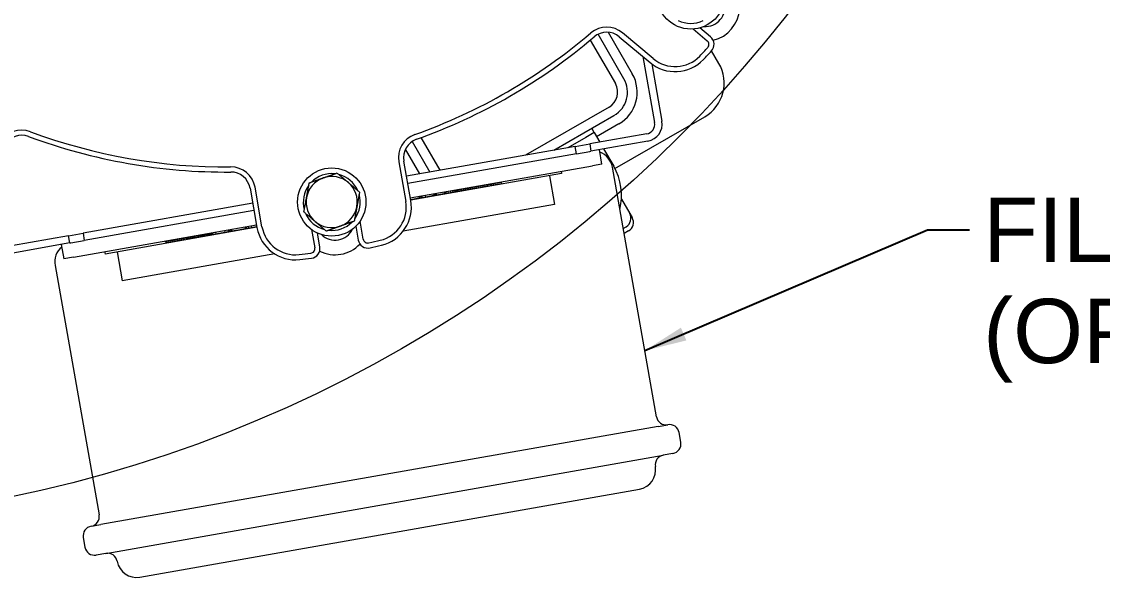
# Model space of a CAD drawing. Header units: inches. Extents: x 14 to 368, y 5 to 236.
# Drawn here: x 69.73 to 97.42, y 161.24 to 175.49 of the extents above; entities that cross this region are included whole.
import ezdxf

# ---------------------------------------------------------------- set-up
doc = ezdxf.new("R2010")
doc.units = ezdxf.units.IN
doc.header["$LTSCALE"] = 11
doc.header["$MEASUREMENT"] = 0
doc.layers.add('Symbol', color=7, linetype='Continuous', lineweight=25)
doc.layers.add('Visible', color=7, linetype='Continuous', lineweight=18)
doc.styles.add('Standard D-E', font='arial.ttf')
doc.dimstyles.new('in [mm] D-E NeptuneBenson$7', dxfattribs={"dimscale": 11, "dimtxt": 0.15, "dimasz": 0.098425, "dimexe": 0.125, "dimexo": 0.063, "dimgap": 0.031496, "dimtad": 0, "dimtih": 1, "dimtoh": 1, "dimdec": 4, "dimrnd": 1e-08, "dimzin": 3, "dimdsep": 46, "dimlunit": 5, "dimtxsty": 'Standard D-E', "dimcen": 0.09, "dimdle": 0.393701, "dimclrd": 256, "dimclre": 256, "dimclrt": 256, "dimadec": 1, "dimazin": 1, "dimtfac": 1, "dimtofl": 0, "dimtmove": 0, "dimatfit": 3, "dimfxl": 1, "dimfrac": 1, "dimtolj": 1, "dimtzin": 4, "dimlwd": -1, "dimlwe": -1, "dimarcsym": 0})

msp = doc.modelspace()

# ---------------------------------------------------------------- linework, layer by layer
at = {"layer": 'Visible'}
for p, q in [((86.938285, 175.299699), (87.298974, 174.997044)), ((87.382537, 175.09663), (87.106758, 175.328036)), ((84.300589, 175.01382), (84.94504, 173.897598)), ((85.161547, 174.022598), (84.502049, 175.164882)), ((84.761603, 175.215321), (85.378053, 174.147598)), ((85.045205, 175.099773), (85.832637, 174.43904)), ((85.916199, 174.538625), (85.128767, 175.199359)), ((87.59865, 174.416411), (87.41092, 174.741569)), ((85.65161, 174.590939), (85.950078, 172.898242)), ((85.874675, 174.405647), (86.13473, 172.930801)), ((84.783989, 173.296547), (82.645024, 172.061615)), ((83.36487, 172.188543), (84.908989, 173.080041)), ((85.033989, 172.863534), (84.464578, 172.534784)), ((84.932199, 171.722234), (87.232625, 173.050385)), ((80.45454, 171.675373), (79.970462, 172.51382)), ((84.185571, 172.518037), (83.724793, 172.252007)), ((84.402078, 172.643037), (84.185571, 172.518037)), ((85.747289, 172.608628), (84.286469, 172.351046)), ((84.402078, 172.643037), (84.339578, 172.751291)), ((84.402078, 172.643037), (84.544401, 172.396526)), ((83.912242, 172.28506), (79.59224, 171.523327)), ((79.738909, 172.414882), (80.192537, 171.629175)), ((83.912242, 172.28506), (84.286469, 172.351046)), ((83.944801, 172.100408), (83.912242, 172.28506)), ((84.286469, 172.351046), (84.319028, 172.166394)), ((85.779848, 172.423976), (84.319028, 172.166394)), ((79.930535, 171.582977), (79.565451, 172.215321)), ((83.944801, 172.100408), (79.624799, 171.338675)), ((83.944801, 172.100408), (84.289341, 172.16116)), ((84.289341, 172.16116), (84.319028, 172.166394)), ((84.600661, 171.835269), (84.535543, 172.204572)), ((84.644168, 172.223725), (84.902078, 171.777012)), ((79.395692, 171.889367), (79.574188, 170.877064)), ((79.702213, 170.899638), (79.523717, 171.911941)), ((79.689917, 170.969372), (84.354459, 171.791857)), ((84.600661, 171.835269), (84.354459, 171.791857)), ((85.997568, 165.35438), (84.868854, 171.75563)), ((83.565121, 171.589211), (79.70077, 170.907822)), ((83.257369, 171.534946), (83.387605, 170.79634)), ((83.554268, 171.650762), (83.565121, 171.589211)), ((75.584486, 171.217348), (75.762982, 170.205045)), ((75.891007, 170.22762), (75.712511, 171.239922)), ((80.545848, 171.120296), (80.55453, 171.071056)), ((80.548019, 171.107986), (80.603765, 171.117815)), ((80.601594, 171.130125), (80.610276, 171.080885)), ((80.65518, 171.139574), (80.663863, 171.090334)), ((80.712833, 171.14974), (80.721516, 171.1005)), ((80.771443, 171.160075), (80.780126, 171.110834)), ((80.833473, 171.120241), (80.780126, 171.110834)), ((80.824791, 171.169481), (80.833473, 171.120241)), ((80.826961, 171.157171), (82.017677, 171.367126)), ((80.895081, 171.131104), (80.833473, 171.120241)), ((80.888569, 171.168034), (80.895081, 171.131104)), ((80.911936, 171.172154), (80.918447, 171.135224)), ((80.995883, 171.148878), (80.918447, 171.135224)), ((80.989371, 171.185808), (80.995883, 171.148878)), ((81.04759, 171.157995), (80.995883, 171.148878)), ((81.099298, 171.167113), (81.04759, 171.157995)), ((81.092786, 171.204043), (81.099298, 171.167113)), ((81.176734, 171.180767), (81.099298, 171.167113)), ((81.170222, 171.217697), (81.176734, 171.180767)), ((81.220566, 171.226574), (81.227077, 171.189644)), ((81.435405, 171.226378), (81.227077, 171.189644)), ((81.428893, 171.263308), (81.435405, 171.226378)), ((81.472243, 171.270952), (81.478755, 171.234021)), ((81.573676, 171.250758), (81.478755, 171.234021)), ((81.567164, 171.287689), (81.573676, 171.250758)), ((81.672095, 171.268112), (81.573676, 171.250758)), ((81.665583, 171.305043), (81.672095, 171.268112)), ((81.742786, 171.280577), (81.672095, 171.268112)), ((81.736274, 171.317507), (81.742786, 171.280577)), ((81.757892, 171.321319), (81.764404, 171.284389)), ((82.024189, 171.330196), (81.764404, 171.284389)), ((82.015506, 171.379436), (82.017677, 171.367126)), ((82.017677, 171.367126), (82.024189, 171.330196)), ((79.742808, 170.927927), (79.6986, 170.920132)), ((79.913754, 170.958069), (79.742808, 170.927927)), ((79.905072, 171.00731), (79.913754, 170.958069)), ((79.92279, 171.010434), (79.92496, 170.998124)), ((79.92496, 170.998124), (79.991755, 171.009902)), ((79.956934, 171.003762), (79.963446, 170.966831)), ((79.998267, 170.972971), (79.963446, 170.966831)), ((79.989584, 171.022212), (79.998267, 170.972971)), ((80.079504, 170.987296), (79.998267, 170.972971)), ((80.070821, 171.036536), (80.079504, 170.987296)), ((80.171206, 171.003465), (80.079504, 170.987296)), ((80.297298, 171.025698), (80.171206, 171.003465)), ((80.288615, 171.074939), (80.297298, 171.025698)), ((80.290786, 171.062629), (80.358314, 171.074536)), ((80.364825, 171.037605), (80.297298, 171.025698)), ((80.356143, 171.086846), (80.364825, 171.037605)), ((80.55453, 171.071056), (80.364825, 171.037605)), ((80.610276, 171.080885), (80.55453, 171.071056)), ((80.663863, 171.090334), (80.610276, 171.080885)), ((80.721516, 171.1005), (80.663863, 171.090334)), ((80.780126, 171.110834), (80.721516, 171.1005)), ((85.100149, 170.933942), (85.310571, 170.56948)), ((75.653009, 170.828734), (71.306703, 170.062363)), ((75.685568, 170.644082), (71.339262, 169.877711)), ((83.387605, 170.79634), (79.506751, 170.112041)), ((85.310571, 170.56948), (85.373071, 170.461227)), ((78.485798, 169.908755), (78.404037, 170.372448)), ((70.932476, 169.996377), (71.306703, 170.062363)), ((71.059554, 169.447606), (75.750686, 170.27478)), ((71.306703, 170.062363), (71.339262, 169.877711)), ((75.761539, 170.213229), (71.870598, 169.527151)), ((73.400678, 169.847717), (74.622931, 170.063233)), ((74.378275, 170.020094), (74.384787, 169.983163)), ((74.398145, 170.023597), (74.404656, 169.986667)), ((74.47558, 170.037251), (74.482092, 170.000321)), ((74.533799, 170.009438), (74.482092, 170.000321)), ((74.585507, 170.018556), (74.533799, 170.009438)), ((74.578995, 170.055486), (74.585507, 170.018556)), ((74.629443, 170.026303), (74.585507, 170.018556)), ((74.620761, 170.075543), (74.629443, 170.026303)), ((74.709185, 170.040363), (74.629443, 170.026303)), ((74.700502, 170.089604), (74.709185, 170.040363)), ((74.940934, 170.081227), (74.709185, 170.040363)), ((74.932251, 170.130467), (74.940934, 170.081227)), ((75.021173, 170.095375), (74.940934, 170.081227)), ((75.012491, 170.144616), (75.021173, 170.095375)), ((75.014662, 170.132306), (75.109142, 170.148965)), ((75.052891, 170.100968), (75.021173, 170.095375)), ((75.046379, 170.137898), (75.052891, 170.100968)), ((75.115654, 170.112035), (75.052891, 170.100968)), ((75.106971, 170.161275), (75.115654, 170.112035)), ((75.2866, 170.142177), (75.115654, 170.112035)), ((75.457546, 170.17232), (75.2866, 170.142177)), ((75.448863, 170.22156), (75.457546, 170.17232)), ((75.451034, 170.20925), (75.493394, 170.216719)), ((75.499906, 170.179789), (75.457546, 170.17232)), ((75.491224, 170.229029), (75.493394, 170.216719)), ((75.493394, 170.216719), (75.499906, 170.179789)), ((75.533376, 170.236462), (75.542058, 170.187222)), ((75.623295, 170.201546), (75.542058, 170.187222)), ((75.614613, 170.250786), (75.623295, 170.201546)), ((75.710512, 170.216924), (75.623295, 170.201546)), ((75.759369, 170.225539), (75.710512, 170.216924)), ((77.163179, 170.153652), (77.24494, 169.689958)), ((77.372965, 169.712532), (77.310451, 170.067067)), ((78.295259, 170.240715), (78.357773, 169.88618)), ((85.145691, 170.185612), (85.219065, 170.227974)), ((85.281565, 170.119721), (85.16879, 170.05461)), ((70.932476, 169.996377), (69.471656, 169.738795)), ((70.965035, 169.811725), (69.504215, 169.554143)), ((70.748234, 169.773497), (70.813353, 169.404194)), ((70.965035, 169.811725), (70.932476, 169.996377)), ((70.965035, 169.811725), (70.994436, 169.816909)), ((70.994436, 169.816909), (71.339262, 169.877711)), ((73.398507, 169.860027), (73.400678, 169.847717)), ((73.420162, 169.851152), (73.426674, 169.814222)), ((73.592536, 169.843468), (73.426674, 169.814222)), ((73.586025, 169.880398), (73.592536, 169.843468)), ((73.624878, 169.887249), (73.63139, 169.850319)), ((73.726311, 169.867056), (73.63139, 169.850319)), ((73.719799, 169.903987), (73.726311, 169.867056)), ((73.82473, 169.88441), (73.726311, 169.867056)), ((73.818218, 169.92134), (73.82473, 169.88441)), ((73.895421, 169.896875), (73.82473, 169.88441)), ((73.888909, 169.933805), (73.895421, 169.896875)), ((73.939003, 169.942638), (73.945515, 169.905708)), ((74.151844, 169.942089), (73.945515, 169.905708)), ((74.145333, 169.97902), (74.151844, 169.942089)), ((74.172696, 169.983844), (74.179207, 169.946914)), ((74.256643, 169.960568), (74.179207, 169.946914)), ((74.250131, 169.997498), (74.256643, 169.960568)), ((74.384787, 169.983163), (74.256643, 169.960568)), ((74.482092, 170.000321), (74.404656, 169.986667)), ((71.859745, 169.588702), (71.870598, 169.527151)), ((72.178351, 169.581416), (72.308587, 168.84281)), ((76.21603, 169.531798), (72.308587, 168.84281)), ((70.589142, 169.237732), (71.717855, 162.836481)), ((71.059554, 169.447606), (70.813353, 169.404194)), ((86.04098, 165.108178), (71.761267, 162.590279)), ((86.04098, 165.108178), (86.287182, 165.15159)), ((86.620208, 164.702598), (86.576796, 164.9488)), ((71.891503, 161.851674), (86.171216, 164.369572)), ((86.417418, 164.412984), (86.171216, 164.369572)), ((72.760345, 161.243304), (85.562846, 163.50073)), ((71.515065, 162.546867), (71.761267, 162.590279)), ((71.312275, 162.257253), (71.355687, 162.011051)), ((71.891503, 161.851674), (71.645301, 161.808262))]:
    msp.add_line(p, q, dxfattribs=at)
for centre, radius in [((62.544781, 196.592782), 34), ((86.878078, 176.172625), 0.875), ((77.678164, 170.861052), 0.875)]:
    msp.add_circle(centre, radius, dxfattribs=at)
for centre, radius, start, end in [((87.249247, 175.861177), 0.5, 265.4263999, 14.5736001), ((87.249247, 175.861177), 0.875, 283.2028105, 356.7971895), ((84.723811, 174.716751), 0.63, 50, 130.4220458), ((86.878078, 176.172625), 0.7295, 243.6274338, 295.5091511), ((74.981408, 186.155116), 14.395, 289.5779542, 310.4220458), ((74.981408, 186.155116), 14.525, 289.5779542, 310.4220458), ((84.723811, 174.716751), 0.5, 50, 130.4220458), ((87.22184, 174.905119), 0.12, 317.4143504, 50), ((87.22184, 174.905119), 0.25, 317.4143504, 50), ((74.981408, 186.155116), 16.745, 316.3884259, 317.4143504), ((74.981408, 186.155116), 16.875, 316.3884259, 317.4143504), ((86.475424, 175.205084), 1, 230, 316.3884259), ((86.475424, 175.205084), 0.87, 230, 316.3884259), ((86.732625, 173.916411), 1, 300, 30), ((84.563989, 173.677598), 0.44, 300, 30), ((84.563989, 173.677598), 0.69, 300, 30), ((84.563989, 173.677598), 0.94, 300, 30), ((85.703877, 172.85483), 0.25, 280, 10), ((85.703877, 172.85483), 0.4375, 280, 10), ((69.738694, 172.074471), 0.63, 69.5779542, 150), ((69.738694, 172.074471), 0.5, 69.5779542, 150), ((74.981408, 186.155116), 14.525, 249.5779542, 270.4220458), ((74.981408, 186.155116), 14.395, 249.5779542, 270.4220458), ((80.016121, 171.998765), 0.63, 109.5779542, 190), ((80.016121, 171.998765), 0.5, 109.5779542, 190), ((84.376451, 171.668806), 0.5, 10, 70.0383358), ((75.092082, 171.130524), 0.63, 10, 90.4220458), ((83.603039, 171.027012), 1.5, 346.2633214, 30), ((75.092082, 171.130524), 0.5, 10, 90.4220458), ((77.678164, 170.861052), 0.656, 109.5682924, 169.5682924), ((77.678164, 170.861052), 0.7295, 83.6274338, 135.5091511), ((77.678164, 170.861052), 0.656, 49.5682924, 109.5682924), ((77.678164, 170.861052), 0.7295, 23.6274338, 75.5091511), ((77.678164, 170.861052), 0.7295, 143.6274338, 195.5091511), ((77.678164, 170.861052), 0.656, 349.5682924, 49.5682924), ((77.678164, 170.861052), 0.656, 169.5682924, 229.5682924), ((77.678164, 170.861052), 0.7295, 323.6274338, 15.5091511), ((78.717405, 170.72599), 0.87, 283.6115741, 10), ((78.717405, 170.72599), 1, 283.6115741, 10), ((77.678164, 170.861052), 0.7295, 203.6274338, 255.5091511), ((77.678164, 170.861052), 0.656, 289.5682924, 349.5682924), ((85.094065, 170.44448), 0.25, 300, 30), ((77.678164, 170.861052), 0.656, 229.5682924, 289.5682924), ((77.678164, 170.861052), 0.7295, 263.6274338, 315.5091511), ((85.156565, 170.336227), 0.25, 300, 30), ((76.74779, 170.378694), 1, 190, 276.3884259), ((76.74779, 170.378694), 0.87, 190, 276.3884259), ((77.762301, 170.383887), 0.5, 225.4263999, 334.5736001), ((77.762301, 170.383887), 0.875, 243.2028105, 316.7971895), ((78.603975, 169.929592), 0.25, 190, 282.5856496), ((78.603975, 169.929592), 0.12, 190, 282.5856496), ((74.981408, 186.155116), 16.745, 282.5856496, 283.6115741), ((74.981408, 186.155116), 16.875, 282.5856496, 283.6115741), ((71.081546, 169.324556), 0.5, 130.0383506, 190), ((74.981408, 186.155116), 16.745, 276.3884259, 277.4143504), ((77.126764, 169.66912), 0.12, 277.4143504, 10), ((77.126764, 169.66912), 0.25, 277.4143504, 10), ((74.981408, 186.155116), 16.875, 276.3884259, 277.4143504), ((86.243769, 165.397792), 0.25, 190, 280), ((86.330594, 164.905388), 0.25, 10, 100), ((86.374006, 164.659186), 0.25, 280, 10), ((86.214628, 164.12337), 0.25, 100, 190), ((85.476022, 163.993134), 0.5, 280, 10), ((71.471653, 162.793069), 0.25, 280, 10), ((71.558477, 162.300665), 0.25, 100, 190), ((71.601889, 162.054463), 0.25, 190, 280), ((71.934915, 161.605472), 0.25, 10, 100), ((72.673521, 161.735708), 0.5, 190, 280)]:
    msp.add_arc(centre, radius, start, end, dxfattribs=at)
for points in [[(77.101583, 171.352311), (77.292827, 171.420291), (77.45845, 171.479163)], [(77.45845, 171.479163), (77.624072, 171.538036), (77.815316, 171.606016)], [(77.815316, 171.606016), (77.969811, 171.474383), (78.103607, 171.360386)], [(77.033006, 170.97983), (77.064833, 171.152699), (77.101583, 171.352311)], [(78.103607, 171.360386), (78.237403, 171.246389), (78.391897, 171.114756)], [(76.96443, 170.607348), (77.00118, 170.80696), (77.033006, 170.97983)], [(78.391897, 171.114756), (78.355147, 170.915144), (78.323321, 170.742274)], [(77.252721, 170.361718), (77.118925, 170.475715), (76.96443, 170.607348)], [(78.323321, 170.742274), (78.291495, 170.569405), (78.254745, 170.369793)], [(77.541011, 170.116089), (77.386517, 170.247721), (77.252721, 170.361718)], [(78.254745, 170.369793), (78.0635, 170.301813), (77.897878, 170.242941)], [(77.897878, 170.242941), (77.732256, 170.184068), (77.541011, 170.116089)]]:
    msp.add_rational_spline(points, [1, 1.0379548493, 1], degree=2, dxfattribs=at)

# ---------------------------------------------------------------- texts
at = {"layer": 'Symbol', "insert": (94.367012, 170.976932), "char_height": 1.65000005, "width": 32.4051474, "attachment_point": 1, "line_spacing_factor": 0.944221, "style": 'Standard D-E'}
msp.add_mtext('\\fArial|b0|i0;FILTER PROGRAMMER\\P\\fArial|b0|i0;(OPTIONAL MOUNTING SIDE)', dxfattribs=at)

# ---------------------------------------------------------------- leaders
at = {"layer": 'Symbol', "annotation_type": 0, "has_hookline": 1, "hookline_direction": 0, "text_width": 32.177252}
msp.add_leader([(85.698581, 167.050014), (92.937878, 170.151932), (94.020555, 170.151932)], dimstyle='in [mm] D-E NeptuneBenson$7', override={"dimtad": 0}, dxfattribs=at)

doc.saveas('drawing.dxf')
